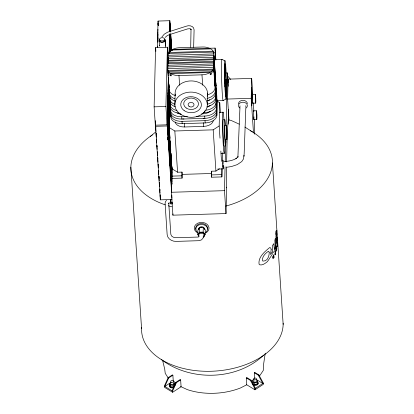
<?xml version="1.0" encoding="UTF-8"?>
<svg xmlns="http://www.w3.org/2000/svg" width="414" height="414" viewBox="0 0 414 414"><rect width="100%" height="100%" fill="white"/><g stroke="black" fill="none" stroke-linecap="round" stroke-linejoin="round"><path stroke-width="0.62" d="M226.608 166.883L226.649 187.801M226.624 161.931L227.291 132.899L228.249 119.775L228.347 120.117M168.777 121.638L168.834 115.206M168.845 113.917L168.948 102.336M168.865 121.39L168.891 118.828M168.902 117.545L168.99 107.298M169.005 106.02L169.026 103.459M255.36 96.586L255.329 95.313M255.79 102.18L255.738 99.127M256.851 117.322L256.742 118.828L256.644 118.15M168.312 77.78L167.132 124.816L155.333 125.173L154.117 106.848L155.602 47.563L167.401 47.212L168.281 60.48M155.333 125.173L155.447 120.66M172.095 199.496L160.296 199.848L155.457 124.381M157.382 47.532L158.044 21.057L169.843 20.7L170.532 31.019M157.491 47.351L157.522 46.109M157.631 41.762L157.677 39.899L157.806 41.824M157.889 31.516L157.925 34.662M157.91 30.584L157.941 29.342M158.055 24.995L158.101 23.132L158.272 25.699M160.311 194.978L160.265 196.841L160.135 194.916M160.296 199.848L160.404 195.33M165.429 47.092L165.59 40.717M167.132 124.816L165.916 106.491L167.401 47.212M167.841 69.236L167.732 65.283L213.743 63.901L215.073 86.179L213.743 63.901M167.887 65.34L167.794 62.793L213.805 61.407L215.156 82.852L215.176 82.024M167.986 63.42L167.856 60.299L213.867 58.912L215.218 80.363L213.867 58.912M168.048 60.925L167.939 56.972L213.955 55.59L215.28 77.868L213.955 55.59M171.619 192.401L167.209 125.965L168.405 78.174M169.507 34.264L169.021 53.634L168.928 52.506A11.52 7.25 -3.8 0 1 171.479 50.073L210.752 48.888A11.52 7.25 -3.8 0 1 213.189 51.17L213.267 52.319M169.569 31.676L169.843 20.7M169.15 52.588L169.197 50.725L169.326 52.65M169.057 87.561L169.098 85.9M169.31 90.128L169.243 92.658A11.52 7.25 -3.8 0 0 174.837 98.78M169.523 89.885L169.398 94.951A11.52 7.25 -3.8 0 0 174.993 101.073M169.688 95.851L169.626 98.387A11.52 7.25 -3.8 0 0 174.796 104.354M169.906 95.613L169.776 100.68A11.52 7.25 -3.8 0 0 175.37 106.796M170.071 101.58L170.004 104.116A11.52 7.25 -3.8 0 0 176.938 110.61M179.981 113.307A11.52 7.25 -3.8 0 1 170.159 106.403L170.283 101.337M216.387 93.29A11.52 7.25 -3.8 0 1 216.734 95.158L216.553 110.745A11.52 7.25 -3.8 0 1 204.868 118.357L181.86 119.051A11.52 7.25 -3.8 0 1 170.537 112.132L170.449 107.309M170.537 112.132L170.651 107.697M216.693 97.87A11.52 7.25 -3.8 0 1 217.039 99.738L216.858 115.33A11.52 7.25 -3.8 0 1 205.173 122.942L182.165 123.631A11.52 7.25 -3.8 0 1 170.842 116.712L170.77 111.252M170.842 116.712L170.873 115.444M171.587 176.131L171.774 168.679L177.58 172.224L182.005 172.095L182.155 174.382L182.062 178.108L171.738 178.418L171.587 176.131L181.912 175.821L182.005 172.095M226.665 187.206L226.008 213.577L172.912 215.171L171.391 192.267L172.022 167.101M174.848 105.197L175.127 94.019M172.912 215.171L172.943 213.888M190.699 47.175L191.03 29.311L191.159 29.596L190.714 28.97L190.926 29.192L189.664 28.701L187.759 28.861L169.497 34.621M193.648 47.294L194.088 29.886C194.166 25.973 189.219 24.954 186.269 26.211L167.691 32.142L164.249 34.191L161.946 36.913M199.005 236.197L197.799 234.743L197.918 230.086L199.595 227.55L203.279 227.441L205.292 229.863L205.173 234.521L203.497 237.056M197.799 234.743L199.476 232.207L199.595 227.55M205.173 234.521L203.165 232.099L203.279 227.441M203.269 236.963L203.315 235.173M207.295 104.219L207.574 93.041M213.805 61.407L213.784 62.24L167.773 63.621M222.07 169.461L221.883 176.913L211.559 177.223L211.497 171.205L215.922 171.075L219.42 168.798M211.559 177.223L211.497 171.205M215.425 59.699L215.083 48.091L209.318 48.267M207.191 100.742A11.52 7.25 -3.8 0 0 215.409 93.569L215.59 77.977A11.52 7.25 -3.8 0 0 215.249 76.109M215.409 93.569L215.59 77.977M207.088 106.569A11.52 7.25 -3.8 0 0 215.792 99.293L215.973 83.706A11.52 7.25 -3.8 0 0 215.627 81.837M215.792 99.293L215.973 83.706M203.207 112.67L204.485 112.634A11.52 7.25 -3.8 0 0 216.17 105.021L216.351 89.429A11.52 7.25 -3.8 0 0 216.01 87.561M216.17 105.021L216.351 89.429M216.553 110.745L216.734 95.158M216.858 115.33L217.039 99.738M219.989 138.178L219.177 125.939L219.756 102.744L216.589 100.809M221.883 176.913L221.883 168.41M222.292 160.441L222.489 152.709M226.008 213.577L224.486 190.673L225.081 166.873M225.211 161.724L225.692 142.426M226.111 125.706L227.431 72.957L226.153 72.999M229.004 120.189L227.602 99.044L228.098 79.131L251.696 78.422L252.757 94.444M228.243 124.169L228.616 109.374M239.929 107.718L239.98 105.793M245.828 107.531L245.875 105.611M253.497 132.941L251.194 98.33L251.696 78.422M254.403 134.203L254.677 123.284L254.419 119.439M239.908 108.421L237.9 156.999M245.807 108.225L244.151 153.992L243.541 158.852L241.781 161.548L237.243 164.627L231.354 166.568L226.815 167.256M167.458 132.169L167.572 131.704M170.708 199.294L170.765 202.141M255.371 95.882L255.448 94.34L255.666 97.238M256.457 112.297L256.556 111.485L256.659 112.168M170.635 199.284L170.708 202.223L172.183 202.177L172.343 203.874L170.868 203.921L170.951 202.674M265.229 353.199L263.325 366.126L263.299 370.401L260.132 375.151L259.148 375.974M243.944 156.378L243.991 155.949M244.006 155.747L244.053 155.322M255.448 94.34L252.447 94.464L252.721 103.241L255.723 103.122L255.754 100.064M252.814 102.879L252.721 103.241M255.391 95.38L255.469 95.075L255.567 95.758M255.728 102.113L255.655 102.418L255.552 101.735M170.159 106.403L167.649 68.61L213.66 67.228L213.22 69.117L213.376 71.41L212.868 72.326L212.718 70.033L168.451 71.363L168.607 73.656L168.146 72.771M272.428 162.935L277.473 239.188L277.194 237.512M256.53 380.104L257.534 380.575L257.648 382.293L257.244 383.918L254.833 384.601L252.83 383.654L252.716 381.936L253.12 380.311M252.83 383.654L253.099 382.572M257.244 383.918L257.13 382.2L257.534 380.575M237.843 157.263L238.107 156.652L235.861 158.722L236.327 158.464C232.678 160.565 228.419 161.32 224.264 161.496M172.033 390.816L175.888 382.329L180.054 379.612L180.639 379.881L181.094 386.754L172.622 392.27L164.41 387.256L164.332 386.107L168.156 377.646L172.426 374.861L172.871 375.219L173.254 380.947L175.914 383.1M172.871 375.219L168.669 377.956L164.844 386.422L170.625 382.66M172.622 392.27L172.545 391.126L176.4 382.639L180.639 379.881M203.057 238.06L201.53 239.856L199.098 240.684L176.204 241.393C172.126 241.585 167.473 238.925 167.147 234.536L165.082 203.398L165.419 201.721L166.511 200.314M212.718 70.033L211.171 71.72L169.916 72.962L168.451 71.363M165.16 37.426L166.764 35.977L168.767 34.885M150.256 136.517L155.995 131.719M263.744 355.098C236.886 380.518 190.813 381.724 161.512 359.673M254.677 378.499L254.294 372.771L254.76 372.388L258.864 374.898L263.351 383.131L263.423 384.275L254.952 389.797L246.739 384.777L246.283 377.91L246.879 377.604L250.951 380.093L255.402 388.306M251.443 381.206L253.751 379.271M174.501 385.951L173.285 386.95L170.734 386.8L169.812 385.315L169.699 383.597L170.915 382.598M169.699 383.597L170.62 385.082L173.171 385.232L174.796 383.902L173.87 382.417M211.171 71.72L211.326 74.013L210.317 74.758L210.162 72.466L170.889 73.645L171.039 75.938L170.066 75.25L169.916 72.962M169.869 108.121L169.616 104.256L169.036 127.445L174.837 130.995L213.184 129.841L219.177 125.939M254.294 372.771L258.336 375.239L258.864 374.898M246.283 377.91L250.423 380.435L250.951 380.093M254.952 389.797L254.874 388.653L263.351 383.131M256.706 112.831L256.54 110.75L253.539 110.874L253.813 119.651L256.815 119.532L256.846 116.474M256.54 110.75L256.457 113.845M253.813 119.651L253.932 116.826M217.728 169.052L223.141 168.891L223.26 166.061M226.013 99.018A19.199 0.859 88.3 0 1 224.497 68.683A19.199 0.859 88.3 0 1 226.08 72.083A19.199 0.859 88.3 0 1 226.013 99.018L223.105 100.576L216.672 100.768M246.739 384.777L240.389 388.011A53.173 33.462 -3.8 0 1 187.294 389.605L180.514 386.485M252.716 381.936L254.719 382.883L257.13 382.2M169.812 202.844L168.752 203.274L170.832 234.334L171.593 236.032L173.466 237.263L175.427 237.703L198.415 237.051M172.628 49.411L209.639 48.298A11.52 7.25 -3.8 0 0 202.674 47.005L179.666 47.698A11.52 7.25 -3.8 0 0 172.628 49.411L172.7 50.555M168.928 52.506L213.189 51.17M213.681 52.79L214.964 52.749M213.997 53.929L167.981 55.31L168.42 53.416L213.65 52.06L215.363 74.541A11.52 7.25 -3.8 0 0 215.021 72.673M167.898 58.633L213.914 57.251M167.836 61.127L213.847 59.745M214.343 59.688L222.059 59.456L225.045 60.837M167.691 66.949L213.702 65.562M167.649 68.61L167.991 70.478L213.22 69.117M170.066 75.25L171.355 75.213M210.038 74.049L211.326 74.013M170.889 73.645A11.52 7.25 -3.8 0 0 178.967 75.529L201.975 74.836A11.52 7.25 -3.8 0 0 210.162 72.466M227.602 99.044L251.194 98.33M154.117 106.848L165.916 106.491M219.389 112.329L223.13 112.22M201.577 113.845L202.855 113.809A9.6 6.039 -3.8 0 0 210.519 111.211M170.387 109.839A11.52 7.25 -3.8 0 0 181.71 116.758L187.459 116.588M196.407 116.318L204.713 116.07A11.52 7.25 -3.8 0 0 216.398 108.458M170.692 114.419A11.52 7.25 -3.8 0 0 182.01 121.343L205.018 120.65A11.52 7.25 -3.8 0 0 216.703 113.038M155.41 126.317L167.209 125.965M175.148 122.001A9.6 6.039 -3.8 0 0 184.52 126.979L203.693 126.405A9.6 6.039 -3.8 0 0 213.329 120.857M221.055 153.428L224.176 153.335M182.155 174.382L211.652 173.497M211.404 174.931L221.728 174.62M171.391 192.267L224.486 190.673M199.476 232.207L203.165 232.099M228.109 119.739L231.183 120.458L239.23 124.159M256.307 379.493L262.818 383.478L258.336 375.239M168.156 377.646L168.669 377.956M175.888 382.329L176.4 382.639M164.332 386.107L172.545 391.126M244.881 127.057L252.488 131.942M227.296 75.591L230.639 79.426M168.167 377.915L165.233 373.35L164.715 369.091L162.547 360.227M250.423 380.435L254.874 388.653M255.671 103.153L255.412 99.334M252.499 94.428L252.737 97.026M256.763 119.563L256.545 116.665M253.591 110.843L253.647 111.107M222.991 161.724L222.887 164.182M223.141 168.891L222.913 164.953M276.785 230.293L276.966 231.281M277.489 240.658L277.204 239.261L277.359 240.907M277.437 240.565L277.276 239.789L277.354 240.715M277.592 242.873L277.659 243.261L277.592 242.221M170.708 202.223L170.868 203.921M223.099 161.688L222.918 160.078L222.851 165.186M276.775 232.28L276.935 234.614M277.489 239.116L283.155 324.421M253.311 102.775L253.865 111.107M254.719 382.883L254.833 384.601M228.098 79.131L228.311 82.334M227.431 72.957L228.321 86.319M219.756 102.744L220.398 112.411M215.083 48.091L215.88 60.097M220.848 151.063L221.531 161.372M213.66 67.228L215.032 87.84A11.52 7.25 -3.8 0 1 207.761 94.77M213.184 129.841L215.922 171.075M201.975 74.836L202.658 85.144M204.371 110.916L204.485 112.634M204.713 116.07L204.868 118.357M205.018 120.65L205.173 122.942M203.445 122.704L203.693 126.405M184.271 123.279L184.52 126.979M178.967 75.529L179.609 85.191M181.71 116.758L181.86 119.051M182.01 121.343L182.165 123.631M181.912 175.821L182.062 178.108M170.744 34.243L171.815 50.368M170.454 31.122L169.895 22.775L170.32 31.702M170.666 34.331L171.732 50.373M170.49 34.269L171.556 50.311M170.252 31.992L169.828 25.57L170.082 31.93M170.382 33.917L171.489 50.601M170.206 33.855L171.313 50.539M169.973 31.573L169.756 28.364L169.797 31.511M170.144 34.145L171.205 50.187M169.968 34.083L171.075 50.767M169.9 34.367L170.966 50.415M169.724 34.305L170.837 50.994M170.77 51.284L169.616 33.953L170.594 51.222M170.485 50.87L169.549 36.748L170.356 51.45M170.289 51.74L169.476 39.542L170.113 51.678M170.004 51.326L169.409 42.337L169.875 51.905M169.807 52.195L169.336 45.131L169.631 52.133M169.523 51.781L169.269 47.931L169.393 52.361M174.837 130.995L177.58 172.224M167.939 56.972L168.281 62.126M168.089 61.557L168.177 62.819M167.856 60.299L168.027 62.876M167.794 62.793L167.965 65.365M170.273 101.549L170.356 102.832M167.732 65.283L167.856 67.218M168.156 71.725L168.286 73.661M168.519 77.739L168.715 80.104M168.969 83.97L169.119 86.723M169.331 89.931L169.543 93.14M169.714 95.706L169.926 98.915M170.097 101.487L170.268 104.054M167.991 70.478L168.301 76.186M168.431 78.086L168.721 82.505M168.85 84.404L169.135 88.296M169.264 90.221L169.523 94.071M169.647 95.996L169.947 100.488M170.03 101.777L170.201 104.344M168.514 82.748L169.963 104.571M168.379 83.328L169.957 107.076M169.937 108.007L168.358 84.259L169.761 107.945M169.652 107.588L168.286 87.054L169.517 108.168M165.077 40.37L165.414 45.504M169.538 109.741L168.219 89.848L169.533 112.251M169.512 113.182L168.146 92.643L169.549 116.329M169.528 117.26L168.079 95.437L169.523 119.765M169.543 121.338L168.006 98.232L169.538 123.843M169.471 124.133L167.939 101.026L169.342 124.712M169.233 124.36L167.867 103.821L169.098 124.94M169.357 128.79L169.528 131.357M169.74 134.566L169.952 137.774M170.164 140.983L170.377 144.191M170.594 147.4L170.765 149.966M170.977 153.18L171.189 156.388M171.401 159.597L171.613 162.805M171.826 166.014L171.996 168.581M169.119 126.513L167.799 106.615L172.012 172.659M169.248 128.438L169.543 132.93M169.673 134.855L169.931 138.706M170.097 141.272L170.356 145.123M170.485 147.048L170.78 151.54M170.91 153.47L171.21 157.962M171.334 159.887L171.593 163.737M171.717 165.662L172.017 170.154M172.033 174.232L167.727 109.41L172.027 176.737M172.007 177.668L167.66 112.204L172.001 180.173M172.022 181.746L167.587 114.999L172.017 184.251M171.908 183.899L167.52 117.793L171.732 183.837M171.67 184.126L167.447 120.588L171.624 185.989M171.556 186.279L167.375 123.382L171.51 188.142M171.794 194.978L172.007 198.208M158.044 21.057L158.345 25.57M159.178 40.546L159.519 45.68M157.946 36.235L157.817 34.31L157.941 38.74M157.962 40.313L157.75 37.105L157.915 42.176M155.602 47.563L155.855 51.357M174.796 383.902L174.91 385.62M173.171 385.232L173.285 386.95M155.793 126.948L155.876 128.231M156.218 133.365L156.306 134.648M156.601 139.14L156.689 140.424M157.03 145.557L157.113 146.841M157.455 151.979L157.537 153.263M157.837 157.755L157.925 159.038M158.267 164.172L158.35 165.455M158.691 170.589L158.774 171.872M159.074 176.364L159.204 178.289M159.499 182.786L159.587 184.07M159.928 189.203L160.011 190.487M155.617 126.886L155.871 130.736M156.042 133.303L156.301 137.153M156.43 139.078L156.683 142.928M156.854 145.495L157.108 149.345M157.279 151.917L157.537 155.767M157.662 157.693L157.962 162.184M158.091 164.11L158.345 167.96M158.515 170.527L158.774 174.377M158.898 176.302L159.199 180.794M159.328 182.724L159.581 186.574M159.752 189.141L160.006 192.991M170.62 385.082L170.734 386.8M130.845 167.194L141.572 328.68M256.721 112.365L256.758 113.648M255.629 95.955L255.707 98.159M256.582 117.954L256.411 112.561M255.49 101.544L255.35 98.294M222.944 165.693L223.105 167.422L223.182 165.538M256.778 113.348L256.882 116.738M256.825 114.455L256.861 115.609M256.437 114.704L256.473 115.863M255.733 98.046L255.769 99.2M225.832 140.843L225.811 142.545L225.702 140.926M167.592 128.656L167.691 131.864M255.329 97.171L255.386 98.372M167.893 138.286L167.918 139.534M255.319 96.151L255.366 97.43M164.705 39.449A2.955 1.858 -3.8 0 1 162.081 42.321A2.955 1.858 -3.8 0 1 159.592 39.604M165.326 45.022A2.955 1.858 -3.8 0 1 165.305 45.99M159.607 46.161A2.955 1.858 -3.8 0 1 159.628 45.198M199.01 235.856A2.955 2.293 1.4 0 1 200.95 232.373A2.955 2.293 1.4 0 1 204.376 235.142M198.715 229.47A2.955 2.293 1.4 0 1 198.974 228.906M200.692 227.788A2.955 2.293 1.4 0 1 201.452 227.684M198.984 236.787A2.955 2.293 1.4 0 1 199.858 233.625A2.955 2.293 1.4 0 1 203.942 234.345A2.955 2.293 1.4 0 1 203.067 237.501M164.627 39.961A2.582 1.625 -3.8 0 1 162.086 42.088A2.582 1.625 -3.8 0 1 159.644 40.111M198.818 229.723A2.955 2.293 1.4 0 1 201.473 226.753A2.955 2.293 1.4 0 1 204.516 229.553M164.617 39.123A2.955 2.293 1.4 0 1 165.269 41.876M238.552 103.914A4.43 3.436 1.4 0 1 242.749 100.343A4.43 3.436 1.4 0 1 247.401 103.645M239.96 108.168A4.43 3.436 1.4 0 1 239.639 103.309A4.43 3.436 1.4 0 1 245.895 103.122A4.43 3.436 1.4 0 1 246.221 107.976M224.6 78.437A13.295 0.595 88.3 0 1 224.688 81.335M223.337 100.426A20.679 0.926 88.3 0 1 221.671 80.601A20.679 0.926 88.3 0 1 222.059 59.456M197.669 232.409A5.91 4.585 1.4 0 1 197.478 225.739A5.91 4.585 1.4 0 1 206.063 226.065A5.91 4.585 1.4 0 1 205.256 232.694M196.029 229.47A5.91 4.585 1.4 0 1 201.344 223.529A5.91 4.585 1.4 0 1 207.424 229.128M198.29 233.18A7.385 5.729 1.4 0 1 195.755 224.6A7.385 5.729 1.4 0 1 207.052 224.264A7.385 5.729 1.4 0 1 205.665 232.963M175.262 95.111A16.244 12.606 1.4 0 1 191.93 80.937A16.244 12.606 1.4 0 1 207.238 96.317M283.16 323.199A70.892 44.614 -3.8 0 1 211.243 371.265A70.892 44.614 -3.8 0 1 141.629 327.458M250.392 130.72A70.892 44.614 -3.8 0 1 225.827 206.084M171.934 206.809A70.892 44.614 -3.8 0 1 168.239 205.794M165.274 204.852A70.892 44.614 -3.8 0 1 152.373 134.954M173.823 387.597A2.934 1.847 -3.8 0 1 170.578 387.561A2.934 1.847 -3.8 0 1 169.58 385.646M173.787 387.028A2.934 1.847 -3.8 0 1 170.257 386.836A2.934 1.847 -3.8 0 1 169.843 384.616M174.465 384.094A2.934 1.847 -3.8 0 1 175.2 384.901M173.621 383.359A1.475 0.931 -3.8 0 1 172.4 384.668A1.475 0.931 -3.8 0 1 170.791 383.664M173.176 382.986A1.475 0.931 -3.8 0 1 173.44 383.152M258.119 382.986A2.934 1.847 -3.8 0 1 256.701 385.108A2.934 1.847 -3.8 0 1 253.171 384.916M257.342 381.604A2.934 1.847 -3.8 0 1 256.985 384.389A2.934 1.847 -3.8 0 1 252.68 383.975M252.395 383.54A2.934 1.847 -3.8 0 1 252.726 382.127M256.504 380.87A1.475 0.931 -3.8 0 1 254.895 382.184A1.475 0.931 -3.8 0 1 253.979 380.72M167.463 128.588A5.91 0.264 88.3 0 1 167.623 129.675M167.701 130.736A5.91 0.264 88.3 0 1 167.779 132.05M167.924 137.039A5.91 0.264 88.3 0 1 167.877 139.849M167.391 120.619A39.879 1.785 88.3 0 1 167.836 131.838M168.001 137.376A39.879 1.785 88.3 0 1 168.063 139.875M167.825 103.754A39.879 1.785 88.3 0 1 169.135 126.865M169.202 128.744A39.879 1.785 88.3 0 1 169.31 131.792M169.476 137.329A39.879 1.785 88.3 0 1 169.678 164.834M167.981 101.963A44.308 1.982 88.3 0 1 168.601 111.242M168.674 112.494A44.308 1.982 88.3 0 1 168.933 117.535M168.99 118.73A44.308 1.982 88.3 0 1 169.103 121.173M169.155 122.415A44.308 1.982 88.3 0 1 169.233 124.293M169.668 137.081A44.308 1.982 88.3 0 1 169.719 138.995M169.807 142.809A44.308 1.982 88.3 0 1 169.859 145.335M169.88 146.587A44.308 1.982 88.3 0 1 169.921 149.045M169.937 150.246A44.308 1.982 88.3 0 1 169.957 165.202M169.735 100.923A20.679 0.926 88.3 0 1 169.207 95.339M169.16 94.656A20.679 0.926 88.3 0 1 168.896 90.061M168.808 88.177A20.679 0.926 88.3 0 1 168.695 85.553M170.247 102.02A20.679 0.926 88.3 0 1 170.009 102.175M169.652 99.06A19.199 0.859 88.3 0 1 169.517 97.864M169.45 97.166A19.199 0.859 88.3 0 1 169.362 96.126M169.181 93.724A19.199 0.859 88.3 0 1 169.072 91.98M168.772 102.067A20.679 0.926 88.3 0 1 167.97 98.403M169.036 89.812A19.199 0.859 88.3 0 1 169.047 92.907M181.208 114.254A9.6 6.039 -3.8 0 1 176.949 112.815M204.412 118.3A9.6 6.039 -3.8 0 1 203.16 118.388M216.843 100.162A11.52 7.25 -3.8 0 1 217.19 102.03M183.987 118.963A9.6 6.039 -3.8 0 1 182.734 118.953M216.051 85.051A11.52 7.25 -3.8 0 1 216.124 85.993M210.141 105.482A9.6 6.039 -3.8 0 1 207.29 107.128M209.758 99.758A9.6 6.039 -3.8 0 1 207.963 100.928M216.429 90.775A11.52 7.25 -3.8 0 1 216.506 91.722M215.637 97.005A11.52 7.25 -3.8 0 1 207.419 104.178M216.812 96.503A11.52 7.25 -3.8 0 1 216.884 97.45M216.02 102.729A11.52 7.25 -3.8 0 1 205.836 110.233M215.668 79.322A11.52 7.25 -3.8 0 1 215.746 80.269M215.259 91.277A11.52 7.25 -3.8 0 1 207.041 98.449M225.842 140.522A13.295 0.595 88.3 0 1 225.014 142.468A13.295 0.595 88.3 0 1 224.44 122.575A13.295 0.595 88.3 0 1 225.407 125.473M224.761 146.101A20.679 0.926 88.3 0 1 223.462 147.715A20.679 0.926 88.3 0 1 222.572 117.586A20.679 0.926 88.3 0 1 223.979 119.734M224.14 145.894A13.295 0.595 88.3 0 1 223.068 133.153A13.295 0.595 88.3 0 1 223.317 119.558M225.464 139.471A7.385 0.331 88.3 0 1 224.802 132.941A7.385 0.331 88.3 0 1 225.04 125.835M175.495 95.608A11.52 7.25 -3.8 0 1 169.016 89.222M277.525 243.261L277.209 246.765C276.811 246.734 277.126 241.724 277.525 243.261M225.138 74.903L224.942 83.685L225.045 73.495L225.138 74.903M275.181 253.006C275.481 258.082 275.952 247.422 275.181 253.006M269.235 252.623C269.25 256.25 267.413 261.544 262.978 261.115L262.486 260.649C261.845 256.701 265.457 253.337 268.37 251.251L268.8 251.391L269.235 252.623M224.818 70.002L224.75 77.967L224.818 70.002M224.968 63.87L224.942 70.271L224.968 63.87M225.273 64.475L225.169 73.697L225.273 64.475M225.18 79.172L225.087 86.924L225.18 79.172M225.501 66.245L225.433 73.004L225.501 66.245M225.319 82.945L225.273 90.174L225.319 82.945M225.682 68.357L225.646 75.27L225.682 68.357M226.008 87.975L225.915 95.976L226.008 87.975M226.23 79.214L226.116 87.944L226.23 79.214M226.116 89.553L225.951 96.074L226.116 89.553M226.308 81.832L226.246 89.854L226.308 81.832M251.676 87.799L251.396 98.977L251.852 105.849L252.131 94.671L251.676 87.799M271.175 249.725L270.482 254.538L272.117 252.09L272.267 254.377L267.434 261.622C265.307 263.268 262.823 265.4 259.935 264.867L259.055 264.148C258.01 257.141 264.779 251.619 269.628 247.588L270.399 247.738L270.927 248.467L271.175 249.725M275.087 253.182C275.424 259.656 276.267 245.419 275.087 253.182M276.474 246.578L276.402 248.742L276.138 248.033L276.009 248.571L276.185 251.174L276.122 248.56L276.397 249.321L276.531 246.785L276.681 249.031L276.775 248.638L276.599 246.035L276.474 246.578M277.432 243.753L277.214 245.104L277.375 243.292L277.432 243.753M275.165 246.014L274.849 248.679L274.373 249.316L273.778 243.66L272.262 245.926L272.707 251.795L273.219 252.462L274.798 250.92L275.326 246.93L275.403 248.105L275.884 246.025L275.367 238.19L274.844 240.43L275.165 246.014M272.997 257.016C272.748 259.681 274.482 255.857 274.296 256.804L273.499 258.222L272.904 258.553L272.888 256.587L274.146 254.548L274.058 255.034A2.655 0.9 -76.9 0 0 273.53 255.557L272.997 257.016M168.798 203.108L168.726 203.403L168.798 203.108M276.423 233.636L275.9 235.871L276.423 243.706L276.94 241.465L276.423 233.636M160.725 40.763A2.582 1.625 -3.8 0 0 164.632 39.237A2.582 1.625 -3.8 0 0 160.792 37.943A2.582 1.625 -3.8 0 0 160.725 40.763M184.147 110.595A10.34 8.021 1.4 0 0 201.178 106.481A10.34 8.021 1.4 0 0 187.884 97.047A10.34 8.021 1.4 0 0 184.147 110.595M186.15 107.982A7.385 5.729 1.4 0 0 198.316 105.042A7.385 5.729 1.4 0 0 188.815 98.304A7.385 5.729 1.4 0 0 186.15 107.982M189.089 106.393A2.955 2.293 1.4 0 0 193.959 105.213A2.955 2.293 1.4 0 0 190.161 102.517A2.955 2.293 1.4 0 0 189.089 106.393M180.188 113.959A16.244 12.606 1.4 0 0 206.959 107.495A16.244 12.606 1.4 0 0 186.062 92.664A16.244 12.606 1.4 0 0 180.188 113.959M276.19 233.827A1.853 0.269 -87 0 0 276.154 230.893A1.853 0.269 -87 0 0 275.74 233.48A1.853 0.269 -87 0 0 276.19 233.827M171.163 382.22A1.475 0.931 -3.8 0 0 173.549 381.548A1.475 0.931 -3.8 0 0 171.567 380.611A1.475 0.931 -3.8 0 0 171.163 382.22M254.046 379.726A1.475 0.931 -3.8 0 0 256.432 379.053A1.475 0.931 -3.8 0 0 254.444 378.122A1.475 0.931 -3.8 0 0 254.046 379.726M226.204 128.361A7.385 0.331 88.3 0 0 226.789 140.03A7.385 0.331 88.3 0 0 226.815 129.67A7.385 0.331 88.3 0 0 226.204 128.361"/></g></svg>
